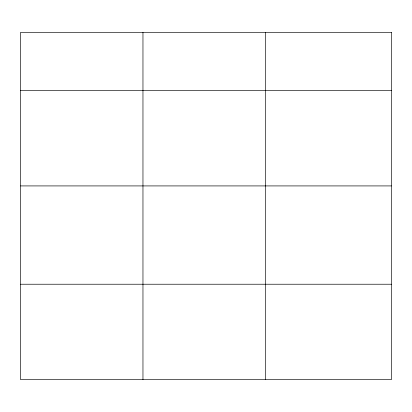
<?xml version="1.0" encoding="UTF-8"?>
<svg xmlns="http://www.w3.org/2000/svg" width="412" height="412" viewBox="0 0 412 412"><rect width="100%" height="100%" fill="white"/><g stroke="black" fill="none" stroke-linecap="round" stroke-linejoin="round"><path stroke-width="0.62" d="M20.6 90.501L391.4 90.501M20.6 185.92L391.4 185.92M20.6 284.228L391.4 284.228M265.328 32.352L265.328 379.648M142.964 32.352L142.964 379.648M391.4 32.352L20.6 32.352L20.6 379.648L391.4 379.648L391.4 32.352"/></g></svg>
